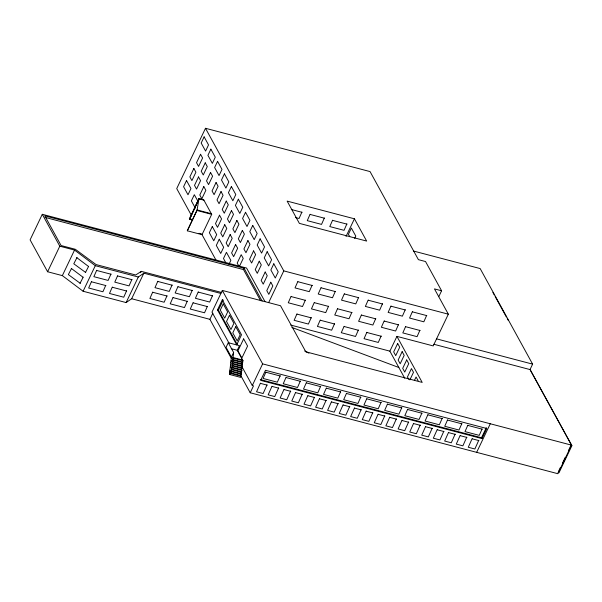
<?xml version="1.0" encoding="UTF-8"?>
<svg xmlns="http://www.w3.org/2000/svg" width="602" height="602" viewBox="0 0 602 602"><rect width="100%" height="100%" fill="white"/><g stroke="black" fill="none" stroke-linecap="round" stroke-linejoin="round"><path stroke-width="0.9" d="M233.621 352.463L231.695 369.756L229.452 374.444L231.416 357.091L233.621 352.463L228.263 342.704L226.059 347.331L231.416 357.091M215.952 260.041L202.016 234.667L187.305 230.792L197.08 209.947L211.34 213.702M187.305 230.792L196.989 210.489L199.044 198.472L203.649 199.683L211.701 214.357L202.016 234.667M264.963 301.557L246.564 268.048L42.291 214.304L30.1 239.859L47.603 271.75L62.345 275.626L83.099 291.248L126.119 302.565L131.657 298.743L143.848 273.188L220.874 293.452M47.603 271.75L59.794 246.188L42.291 214.304M62.345 275.626L74.535 250.071L59.794 246.188M80.262 283.331L68.357 274.602L71.563 268.387M85.687 272.51L73.79 263.781L76.988 257.566M80.006 283.369L83.204 277.146M85.431 272.548L88.637 266.325M83.099 291.248L95.289 265.685L74.535 250.071M110.956 274.03L108.127 280.427L93.867 276.679L96.696 270.275M105.741 285.356L102.912 291.752L88.652 288.004L91.481 281.601M131.868 279.486L129.039 285.89L114.779 282.135L117.601 275.739M126.578 290.811L123.749 297.207L109.481 293.46L112.311 287.056M438.76 296.711L441.59 290.774L425.539 261.539L418.405 259.658L370.049 171.578L205.493 128.286L176.725 188.599L191.308 215.162M126.119 302.565L138.309 277.01L143.848 273.188M140.68 272.661L141.297 271.359L221.829 292.542M172.067 285.009L169.237 291.413L154.977 287.658L157.807 281.262M166.98 295.83L164.15 302.227L149.89 298.479L152.712 292.075M203.927 200.188L198.976 198.886L189.638 219.286L189.359 218.782L199.044 198.472L189.638 219.286L192.708 220.091M192.226 290.315L189.397 296.711L175.137 292.963L177.959 286.56M187.29 301.173L184.46 307.569L170.2 303.822L173.022 297.418M207.366 306.395L204.537 312.792L190.277 309.044L193.107 302.64M212.498 295.65L209.669 302.046L195.402 298.291L198.231 291.895M229.008 264.233L230.852 260.365L226.435 252.328L223.492 258.506L225.697 262.525M404.74 378.229L389.878 351.154L396.921 336.375L422.198 382.413L305.808 351.786L280.532 305.748L222.319 290.435L211.979 312.114L229.001 343.117M231.401 358.499L209.902 319.331L212.822 313.198M222.304 299.819L241.507 334.802L236.699 344.886L217.495 309.902L222.304 299.819L223.222 300.067L218.413 310.15L237.173 344.314M239.626 265.979L243.238 258.408L241.199 254.691L237.188 263.104L238.821 266.076M260.583 300.707L243.509 269.598L244.126 268.296L44.789 215.847L61.088 245.541L75.303 249.281L96.064 264.571L135.706 274.994L141.297 271.359M295.499 217.548L299.066 218.488L301.895 212.092M230.89 362.359L231.484 361.11L231.108 360.425M232.38 361.343L242.177 363.917L242.997 360.726L237.263 350.281L239.468 345.653L228.263 342.704M230.145 372.736L240.838 375.55L241.44 374.293L230.747 371.479L229.595 373.902L229.972 374.579L240.657 377.394L241.214 376.235L230.521 373.421L229.776 372.051L230.37 370.802L229.994 370.117M229.972 374.579L230.521 373.421M324.35 217.999L321.528 224.395L307.261 220.648L310.09 214.244M268.65 302.625L283.783 270.885L205.493 128.286M241.801 363.239L242.553 364.601L241.951 365.858L232.154 363.277M241.583 365.173L242.328 366.543L241.131 369.049L241.884 370.418L241.063 373.609L231.258 371.035M231.928 365.218L241.733 367.799L242.109 368.477L241.507 369.733L231.71 367.16M312.107 285.265L309.277 291.661L295.018 287.906L297.839 281.51M305.342 300.127L302.513 306.523L288.253 302.768L291.082 296.372M433.846 344.261L530.023 369.568L571.516 445.134L557.881 473.714L250.214 392.767L253.51 385.867L252.291 385.543L262.63 363.871L222.319 290.435M346.865 223.921L344.043 230.325L329.776 226.57L332.605 220.174M267.017 384.874L263.142 393.527L256.542 391.797L260.418 383.135M280.163 375.798L277.334 382.195L263.074 378.447L265.903 372.044M311.211 317.653L308.39 324.057L294.122 320.302L296.952 313.905M278.628 387.929L274.753 396.583L268.153 394.844L272.029 386.191M335.314 291.368L332.485 297.764L318.217 294.017L321.047 287.613M328.549 306.23L325.72 312.626L311.452 308.879L314.282 302.475M346.045 236.398L354.435 218.812L287.146 201.106L299.367 223.372L366.656 241.071L354.435 218.812M300.323 381.104L297.493 387.5L283.233 383.752L286.055 377.349M354.683 238.422L355.782 236.104L351.372 228.06L348.423 234.238L349.747 236.654M290.615 391.082L286.74 399.736L280.141 398.005L284.016 389.343M334.501 323.778L331.672 330.182L317.412 326.427L320.241 320.031M302.227 394.137L298.351 402.791L291.752 401.06L295.627 392.399M358.596 297.493L355.767 303.897L341.507 300.142L344.336 293.746M351.831 312.355L349.002 318.759L334.742 315.004L337.572 308.608M320.595 386.439L317.766 392.835L303.498 389.08L306.328 382.684M314.477 397.26L310.602 405.921L304.002 404.183L307.878 395.522M358.363 330.062L355.534 336.458L341.274 332.703L344.103 326.307M326.088 400.315L322.213 408.976L315.614 407.238L319.489 398.577M382.458 303.777L379.636 310.173L365.369 306.418L368.198 300.022M340.612 391.744L337.79 398.148L323.522 394.393L326.352 387.989M375.693 318.639L372.871 325.035L358.604 321.28L361.433 314.884M338.076 403.468L334.2 412.129L327.601 410.391L331.476 401.737M381.126 336.051L378.297 342.448L364.037 338.693L366.859 332.296M360.771 397.049L357.942 403.445L343.682 399.698L346.511 393.294M349.687 406.523L345.811 415.184L339.212 413.446L343.087 404.792M405.221 309.759L402.392 316.163L388.132 312.408L390.961 306.012M398.456 324.621L395.627 331.025L381.367 327.27L384.196 320.874M361.132 409.638L357.257 418.292L350.657 416.561L354.533 407.9M381.043 402.384L378.214 408.781L363.954 405.026L366.784 398.629M426.66 315.403L423.831 321.799L409.571 318.052L412.393 311.648M419.895 330.265L417.066 336.661L402.806 332.914L405.628 326.51M372.743 412.694L368.868 421.347L362.269 419.617L366.144 410.955M384.731 415.847L380.855 424.5L374.256 422.77L378.131 414.108M401.737 407.75L398.915 414.153L384.648 410.398L387.477 404.002M396.342 418.902L392.466 427.555L385.867 425.825L389.742 417.163M409.887 379.877L413.491 372.307L411.452 368.59L407.441 376.995L408.668 379.23M414.462 380.351L416.065 376.987L418.112 380.705M441.59 290.774L434.456 288.9L448.339 314.184L433.199 345.917L396.921 336.375M408.592 422.025L404.717 430.686L398.118 428.948L401.993 420.294M421.897 413.055L419.067 419.451L404.807 415.704L407.637 409.3M420.204 425.08L416.328 433.741L409.729 432.003L413.604 423.349M442.169 418.39L439.34 424.786L425.08 421.031L427.909 414.635M432.191 428.233L428.315 436.894L421.716 435.156L425.591 426.502M443.802 431.288L439.927 439.949L433.327 438.211L437.202 429.557M461.817 423.635L458.987 430.031L444.727 426.276L447.557 419.88M455.142 434.125L451.267 442.786L444.667 441.048L448.543 432.394M466.753 437.18L462.878 445.841L456.278 444.103L460.154 435.449M482.089 428.963L479.26 435.366L465 431.611L467.822 425.215M478.74 440.333L474.865 448.994L468.266 447.256L472.141 438.602M481.961 438.595L260.658 380.374L265.474 370.29L486.77 428.511L481.961 438.595L481.495 437.752L486.303 427.668M476.649 452.343L490.276 423.763M530.023 369.568L532.619 364.135L480.155 268.567L413.604 251.064M558.43 471.629L560.447 467.408M562.464 463.179L565.286 457.264M568.514 450.507L570.929 445.435L571.9 445.691L559.002 472.728L558.031 472.48M291.315 209.496L302.008 212.31M310.211 214.462L324.47 218.217M332.725 220.392L346.985 224.14M196.989 210.489L211.701 214.357M189.359 218.782L192.429 219.587M198.984 233.305L201.655 234.005M283.783 270.885L448.339 314.184M297.96 281.728L312.227 285.483M321.167 287.831L335.427 291.586M344.457 293.964L358.717 297.712M368.319 300.24L382.579 303.995M391.082 306.23L405.342 309.977M412.513 311.866L426.78 315.621M45.075 217.39L243.509 269.598M291.195 296.59L305.462 300.345M314.402 302.693L328.669 306.448M337.692 308.826L351.952 312.573M361.554 315.102L375.814 318.857M384.317 321.092L398.577 324.839M405.748 326.728L420.015 330.483M436.435 338.828L532.619 364.135M297.072 314.124L311.332 317.871M320.362 320.249L334.622 323.996M344.224 326.525L358.483 330.28M366.979 332.515L381.247 336.27M157.92 281.48L172.187 285.228M178.079 286.778L192.347 290.533M198.351 292.113L212.611 295.868M95.289 265.685L138.309 277.01M96.817 270.501L111.077 274.249M117.721 275.957L131.988 279.704M290.758 325.072L389.878 351.154M193.227 302.866L207.487 306.614M152.833 292.294L167.1 296.049M173.143 297.636L187.41 301.391M217.495 309.902L218.413 310.15M91.602 281.819L105.862 285.574M112.431 287.282L126.698 291.029M131.657 298.743L209.902 319.331M231.228 348.693L237.263 350.281M262.63 363.871L571.516 445.134M232.282 357.325L242.621 360.041M232.304 357.912L242.997 360.726M232.598 359.402L242.403 361.983M232.974 360.086L242.779 362.667M231.86 361.787L242.553 364.601M387.598 404.22L401.858 407.968M407.757 409.518L422.017 413.273M428.022 414.853L442.289 418.608M266.024 372.269L280.284 376.017M286.176 377.567L300.443 381.322M306.448 382.902L320.715 386.657M326.472 388.215L340.732 391.962M346.632 393.512L360.891 397.267M366.904 398.848L381.164 402.603M447.677 420.098L461.937 423.853M467.942 425.433L482.21 429.181M231.642 363.728L242.328 366.543M232.304 365.903L242.109 368.477M231.191 367.604L241.884 370.418M231.484 369.094L241.282 371.675M231.86 369.778L241.658 372.36M260.199 379.523L481.495 437.752M229.776 372.051L231.552 372.525M448.678 432.635L455.278 434.373M460.289 435.69L466.889 437.428M472.277 438.843L478.876 440.581M260.553 383.384L267.153 385.122M272.164 386.439L278.764 388.17M284.152 389.592L290.751 391.33M295.763 392.647L302.362 394.385M308.013 395.77L314.613 397.508M319.624 398.825L326.224 400.563M331.612 401.978L338.211 403.716M343.223 405.033L349.822 406.771M354.668 408.148L361.268 409.887M366.279 411.204L372.879 412.942M378.267 414.357L384.866 416.095M389.878 417.412L396.477 419.15M402.128 420.535L408.728 422.273M413.74 423.59L420.339 425.328M425.727 426.743L432.326 428.481M437.338 429.798L443.937 431.536M291.895 327.428L398.863 367.513M304.717 351.019L308.901 353.133M76.732 257.603L88.381 266.362M71.307 268.424L82.956 277.183M492.91 292.467L494.257 294.912M495.153 296.545L506.35 316.945M507.245 318.571L508.141 320.204M530.648 370.546L571.9 445.691M244.126 268.296L262.103 301.038M197.855 201.143L194.318 194.709L191.368 200.887L195.341 208.126M241.545 365.963L252.291 385.543M240.687 372.931L241.44 374.293M240.364 374.813L250.214 392.767M230.664 364.3L231.04 364.985M230.438 366.242L230.814 366.919M204.123 136.857L201.173 143.035L205.591 151.079L208.533 144.894L204.123 136.857M186.537 180.54L183.595 186.718L188.005 194.762L190.954 188.576L186.537 180.54M193.867 168.477L189.856 176.89L191.895 180.608L195.906 172.202L193.867 168.477M200.549 154.278L196.538 162.683L198.577 166.408L202.588 157.995L200.549 154.278M210.873 149.153L207.923 155.331L212.34 163.375L215.283 157.19L210.873 149.153M198.517 176.943L194.506 185.356L196.545 189.073L200.556 180.668L198.517 176.943M205.244 162.833L201.234 171.239L203.273 174.964L207.284 166.551L205.244 162.833M203.807 186.59L199.796 195.003L201.843 198.72L205.854 190.315L203.807 186.59M210.542 172.481L206.531 180.893L208.57 184.611L212.581 176.198L210.542 172.481M217.57 161.351L214.621 167.537L219.038 175.573L221.987 169.395L217.57 161.351M216.058 182.534L212.047 190.939L214.094 194.664L218.105 186.251L216.058 182.534M224.433 173.85L221.483 180.028L225.9 188.072L228.843 181.894L224.433 173.85M221.024 191.571L217.013 199.977L219.053 203.702L223.064 195.289L221.024 191.571M212.288 226.548L209.338 232.733L213.755 240.77L216.697 234.592L212.288 226.548M231.379 186.515L228.436 192.693L232.846 200.737L235.796 194.551L231.379 186.515M219.512 215.192L215.501 223.605L217.54 227.323L221.551 218.91L219.512 215.192M226.247 201.083L222.228 209.488L224.275 213.213L228.286 204.8L226.247 201.083M224.742 224.712L220.723 233.124L222.77 236.842L226.781 228.429L224.742 224.712M231.469 210.602L227.458 219.008L229.497 222.732L233.508 214.32L231.469 210.602M219.256 239.242L216.306 245.42L220.723 253.465L223.666 247.287L219.256 239.242M238.354 199.209L235.405 205.387L239.814 213.432L242.764 207.246L238.354 199.209M230.16 234.584L226.149 242.997L228.188 246.715L232.199 238.302L230.16 234.584M236.887 220.475L232.876 228.888L234.923 232.605L238.934 224.192L236.887 220.475M245.533 212.288L242.583 218.466L247.001 226.51L249.95 220.332L245.533 212.288M235.615 244.517L231.604 252.93L233.644 256.648L237.655 248.242L235.615 244.517M242.343 230.408L238.332 238.821L240.379 242.538L244.389 234.125L242.343 230.408M252.742 225.419L249.792 231.597L254.21 239.641L257.159 233.456L252.742 225.419M247.926 240.582L243.915 248.987L245.962 252.712L249.973 244.299L247.926 240.582M223.229 303.92L220.279 310.098L224.697 318.142L227.646 311.956L223.229 303.92M253.585 250.883L249.574 259.296L251.621 263.014L255.632 254.608L253.585 250.883M260.124 238.874L257.182 245.052L261.592 253.096L264.541 246.91L260.124 238.874M229.467 315.282L226.518 321.46L230.935 329.505L233.885 323.327L229.467 315.282M259.251 261.208L255.24 269.621L257.287 273.338L261.298 264.933L259.251 261.208M267.175 251.704L264.225 257.882L268.635 265.926L271.585 259.748L267.175 251.704M235.743 326.713L232.793 332.891L237.211 340.935L240.16 334.75L235.743 326.713M265.189 272.021L261.178 280.434L263.224 284.152L267.235 275.739L265.189 272.021M273.805 263.789L270.862 269.967L275.272 278.011L278.222 271.833L273.805 263.789M243.644 338.888L237.925 350.876L241.861 358.047L247.58 346.06L243.644 338.888M270.787 282.225L266.776 290.631L268.823 294.355L272.834 285.942L270.787 282.225M397.681 343.501L393.67 351.914L395.71 355.632L399.72 347.219L397.681 343.501M402.151 351.643L398.14 360.056L400.179 363.774L404.19 355.361L402.151 351.643M406.704 359.943L402.693 368.356L404.74 372.074L408.75 363.661L406.704 359.943"/></g></svg>
